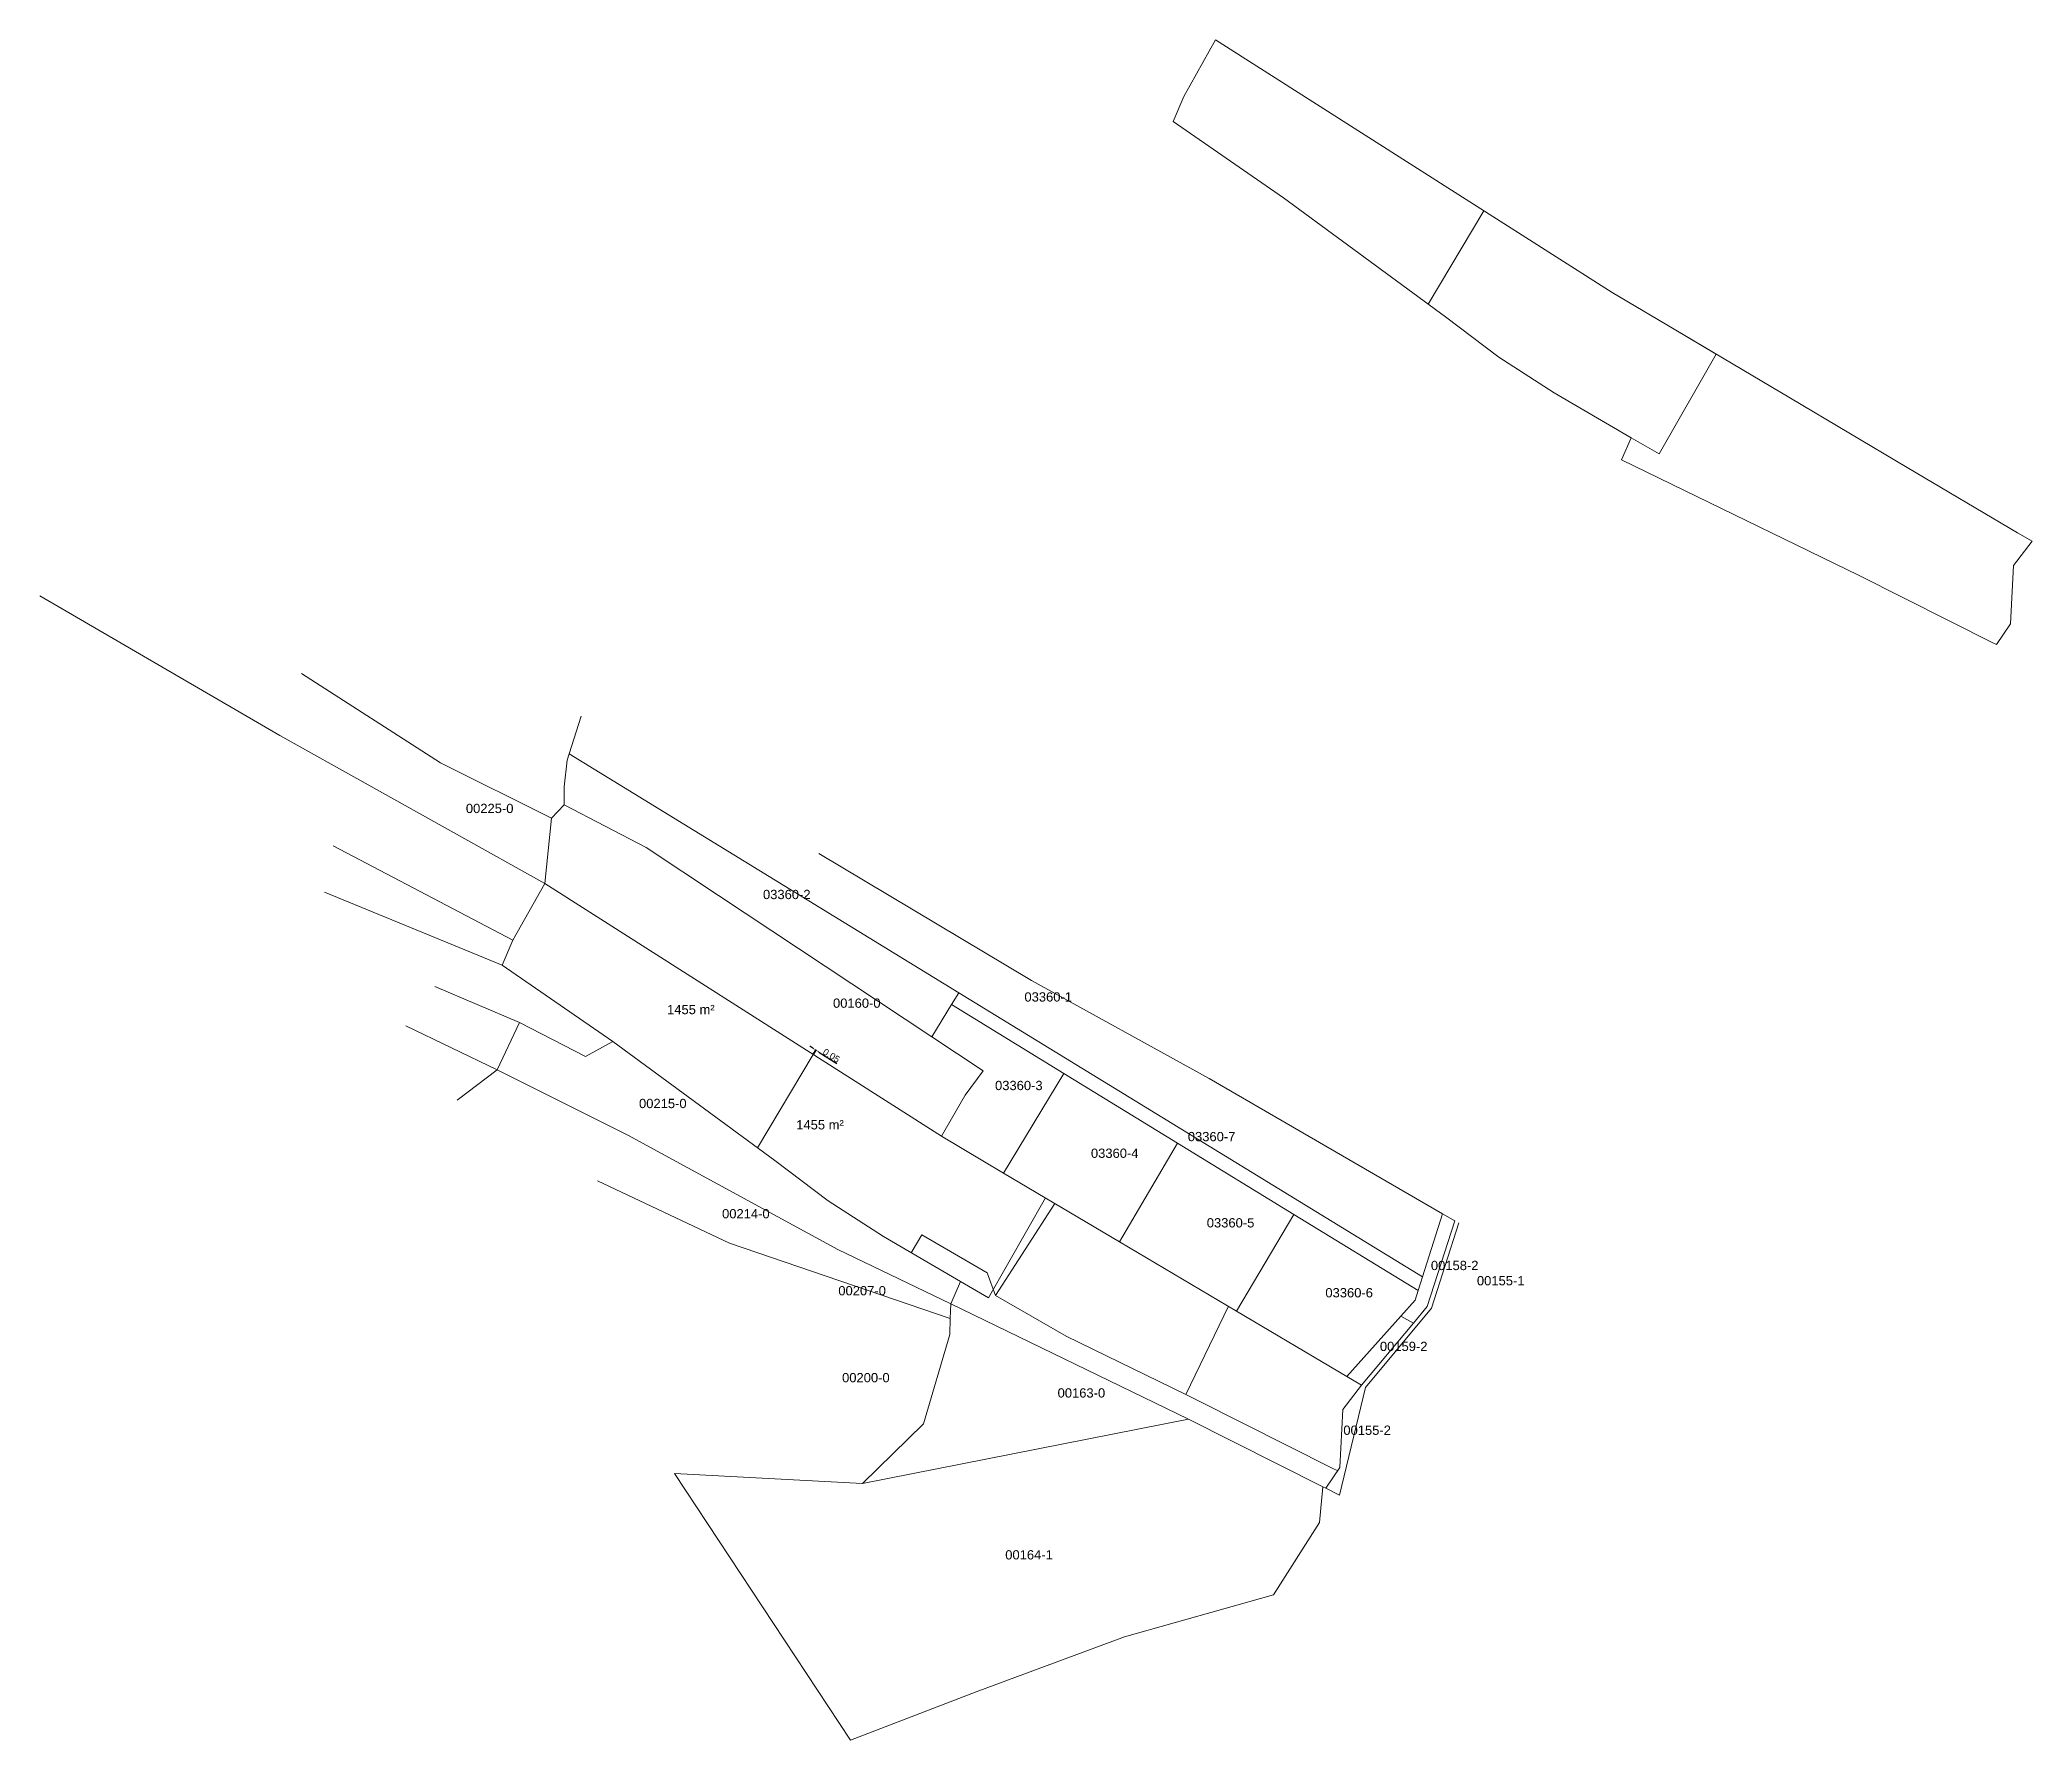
# Model space of a CAD drawing. Header units: metres. Extents: x 7512801 to 7513230, y 4688234 to 4688601.
import ezdxf

# ---------------------------------------------------------------- set-up
doc = ezdxf.new("R2010")
doc.units = ezdxf.units.M
doc.header["$PDMODE"] = 32
doc.header["$PDSIZE"] = 0.75
for name, color, linetype, lineweight in [('mungese parc', 7, 'Continuous', 0), ('Ndarjet', 1, 'Continuous', 0), ('Nr-Kojshi', 251, 'Continuous', 0), ('Nr-Ri', 1, 'Continuous', 0), ('Parc-Kojshi', 251, 'Continuous', 0)]:
    doc.layers.add(name, color=color, linetype=linetype, lineweight=lineweight)
doc.styles.get("Standard").update_dxf_attribs({"font": 'arial.ttf'})
doc.dimstyles.get("Standard").update_dxf_attribs({"dimtxt": 1.9, "dimasz": 1, "dimexe": 0.18, "dimexo": 0.0625, "dimgap": 0.09, "dimtad": 1, "dimzin": 0, "dimdsep": 46, "dimtxsty": 'Standard', "dimcen": 0, "dimadec": 0, "dimazin": 0, "dimtfac": 1, "dimtofl": 0, "dimtmove": 0, "dimatfit": 3, "dimfxl": 1, "dimtolj": 1, "dimtzin": 0, "dimarcsym": 0})

# ---------------------------------------------------------------- blocks, each defined once
blk = doc.blocks.new('*D70')
at = {"layer": 'Defpoints', "color": 0, "transparency": 16777216}
for p in [(7512967.63, 4688382.17, 599.68), (7512967.67, 4688382.14, 599.68), (7512968.28, 4688383.09)]:
    blk.add_point(p, dxfattribs=at)
at = {"layer": 'Ndarjet', "color": 0, "lineweight": -2, "transparency": 16777216}
for p, q in [((7512967.6, 4688383.52), (7512966.97, 4688383.92)), ((7512967.65, 4688382.21), (7512968.31, 4688383.23)), ((7512967.7, 4688382.18), (7512968.35, 4688383.2)), ((7512968.91, 4688382.68), (7512972.79, 4688380.22))]:
    blk.add_line(p, q, dxfattribs=at)
at = {"layer": 'Ndarjet', "color": 0, "transparency": 16777216}
for points in [[(7512967.67, 4688383.62), (7512967.53, 4688383.41), (7512968.23, 4688383.12)], [(7512968.98, 4688382.79), (7512968.84, 4688382.58), (7512968.28, 4688383.09)]]:
    blk.add_solid(points, dxfattribs=at)
at = {"layer": 'Ndarjet', "color": 0, "transparency": 16777216, "insert": (7512971.59, 4688381.92), "char_height": 1.425, "attachment_point": 5, "rotation": 327.5095}
blk.add_mtext('\\A1;0.05', dxfattribs=at)

msp = doc.modelspace()

# ---------------------------------------------------------------- linework, layer by layer
at = {"layer": 'mungese parc', "color": 0, "flags": 128}
for points in [[(7513139.83, 4688546.322), (7513153.201, 4688538.401), (7513178.207, 4688523.587), (7513203.41, 4688508.656), (7513227.17, 4688494.58), (7513230.309, 4688492.721), (7513226.312, 4688487.49), (7513225.678, 4688474.932), (7513222.648, 4688470.492), (7513222.006, 4688470.815), (7513193.046, 4688485.381), (7513141.806, 4688510.246), (7513143.939, 4688515.039), (7513127.3, 4688524.714), (7513115.41, 4688532.384), (7513103.9, 4688541.084), (7513068.981, 4688566.724), (7513045.192, 4688583.205), (7513047.492, 4688588.564), (7513054.342, 4688600.764)], [(7512995.317, 4688364.535), (7513008.688, 4688356.614), (7513033.694, 4688341.8), (7513058.897, 4688326.869), (7513082.657, 4688312.793), (7513085.796, 4688310.934), (7513081.799, 4688305.703), (7513081.165, 4688293.145), (7513078.135, 4688288.705), (7513077.493, 4688289.028), (7513048.533, 4688303.594), (7512997.293, 4688328.459), (7512999.426, 4688333.252), (7512982.787, 4688342.927), (7512970.897, 4688350.597), (7512959.387, 4688359.297), (7512924.468, 4688384.937), (7512900.679, 4688401.418), (7512902.979, 4688406.777), (7512909.829, 4688418.977)]]:
    msp.add_lwpolyline(points, close=True, dxfattribs=at)
at = {"layer": 'Ndarjet', "color": 4, "flags": 128}
msp.add_lwpolyline([(7513139.83, 4688546.322), (7513054.342, 4688600.764), (7513047.492, 4688588.564), (7513045.192, 4688583.205), (7513068.981, 4688566.724), (7513103.9, 4688541.084), (7513115.41, 4688532.384), (7513127.3, 4688524.714), (7513143.939, 4688515.039), (7513149.957, 4688511.54), (7513162.235, 4688533.05), (7513153.201, 4688538.401)], close=True, dxfattribs=at)
at = {"layer": 'Ndarjet', "color": 4, "elevation": 599.681, "flags": 128}
for points in [[(7513100.197, 4688543.804), (7513112.186, 4688563.927)], [(7512955.683, 4688362.016), (7512967.673, 4688382.14)]]:
    msp.add_lwpolyline(points, dxfattribs=at)
at = {"layer": 'Ndarjet', "color": 5, "flags": 128}
for points in [[(7513143.939, 4688515.039), (7513149.957, 4688511.54), (7513162.235, 4688533.05)], [(7512999.426, 4688333.252), (7513005.444, 4688329.753), (7513017.722, 4688351.262)]]:
    msp.add_lwpolyline(points, dxfattribs=at)
at = {"layer": 'Ndarjet', "color": 5, "elevation": 599.681, "flags": 128}
msp.add_lwpolyline([(7512955.641, 4688362.047), (7512967.629, 4688382.168)], dxfattribs=at)
at = {"layer": 'Ndarjet', "flags": 128}
for points, elevation in [([(7513019.741, 4688350.066), (7513006.977, 4688330.231)], 599.464), ([(7512988.757, 4688339.456), (7512991.061, 4688343.322)], 599.681), ([(7513047.973, 4688308.874), (7513057.146, 4688327.915)], 598.998)]:
    msp.add_lwpolyline(points, dxfattribs=dict(at, elevation=elevation))
msp.add_lwpolyline([(7513080.694, 4688292.455), (7513079.515, 4688293.048), (7513050.526, 4688307.629), (7513047.973, 4688308.874), (7513022.198, 4688321.453), (7513006.977, 4688330.231), (7513005.179, 4688335.112), (7512991.061, 4688343.322)], dxfattribs=at)
at = {"layer": 'Parc-Kojshi'}
for points in [[(7512801.031, 4688481.008), (7512852.72, 4688450.877)], [(7512857.391, 4688464.247), (7512887.37, 4688444.996)], [(7512915.049, 4688446.91), (7512917.651, 4688455.055)], [(7512852.72, 4688450.877), (7512909.829, 4688418.977)], [(7512887.37, 4688444.996), (7512911.28, 4688433.096)], [(7512914.022, 4688439.856), (7512914.617, 4688445.559)], [(7512914.617, 4688445.559), (7512915.049, 4688446.91)], [(7512915.049, 4688446.91), (7512999.048, 4688395.454)], [(7512913.985, 4688435.957), (7512914.022, 4688439.856)], [(7512911.28, 4688433.096), (7512913.985, 4688435.957)], [(7512931.68, 4688426.725), (7512913.985, 4688435.957)], [(7512909.829, 4688418.977), (7512911.28, 4688433.096)], [(7512864.249, 4688427.118), (7512902.979, 4688406.777)], [(7512947.239, 4688416.405), (7512931.68, 4688426.725)], [(7512968.887, 4688425.437), (7513014.687, 4688398.111)], [(7512862.329, 4688417.139), (7512900.679, 4688401.418)], [(7512993.218, 4688385.98), (7512947.239, 4688416.405)], [(7512886.108, 4688396.829), (7512904.398, 4688389.028)], [(7513014.687, 4688398.111), (7513052.978, 4688377.022)], [(7512997.481, 4688392.896), (7512993.218, 4688385.98)], [(7512997.481, 4688392.896), (7512999.048, 4688395.454)], [(7513021.698, 4688378.064), (7512997.481, 4688392.896)], [(7512999.048, 4688395.454), (7513098.956, 4688334.252)], [(7512879.868, 4688388.349), (7512899.598, 4688378.849)], [(7512899.598, 4688378.849), (7512904.398, 4688389.028)], [(7512904.398, 4688389.028), (7512918.588, 4688381.738)], [(7512918.588, 4688381.738), (7512924.468, 4688384.937)], [(7513004.258, 4688378.674), (7512993.218, 4688385.98)], [(7512890.937, 4688372.299), (7512899.598, 4688378.849)], [(7512899.598, 4688378.849), (7512927.697, 4688364.788)], [(7513000.384, 4688373.427), (7513004.258, 4688378.674)], [(7513021.698, 4688378.064), (7513008.688, 4688356.614)], [(7513046.142, 4688363.089), (7513021.698, 4688378.064)], [(7513052.978, 4688377.022), (7513103.258, 4688347.821)], [(7512995.317, 4688364.535), (7513000.384, 4688373.427)], [(7512927.697, 4688364.788), (7512972.936, 4688340.137)], [(7513046.142, 4688363.089), (7513033.694, 4688341.8)], [(7513071.255, 4688347.704), (7513046.142, 4688363.089)], [(7512921.157, 4688354.969), (7512949.646, 4688341.488)], [(7513071.255, 4688347.704), (7513058.897, 4688326.869)], [(7513098.022, 4688331.306), (7513071.255, 4688347.704)], [(7513098.956, 4688334.252), (7513103.258, 4688347.821)], [(7513105.883, 4688346.297), (7513099.956, 4688327.873)], [(7513100.88, 4688327.48), (7513106.793, 4688345.891)], [(7513103.258, 4688347.821), (7513105.883, 4688346.297)], [(7512949.646, 4688341.488), (7512997.196, 4688325.307)], [(7512972.936, 4688340.137), (7512997.293, 4688328.459)], [(7513098.022, 4688331.306), (7513098.956, 4688334.252)], [(7512997.196, 4688325.307), (7512997.293, 4688328.459)], [(7513094.271, 4688325.8), (7513097.367, 4688329.24)], [(7513099.956, 4688327.873), (7513096.986, 4688324.303)], [(7513097.367, 4688329.24), (7513098.022, 4688331.306)], [(7512997.196, 4688325.307), (7512997.127, 4688321.84)], [(7513082.657, 4688312.793), (7513094.271, 4688325.8)], [(7513096.986, 4688324.303), (7513085.796, 4688310.934)], [(7513086.651, 4688310.404), (7513100.88, 4688327.48)], [(7513094.271, 4688325.8), (7513096.986, 4688324.303)], [(7512997.127, 4688321.84), (7512991.465, 4688302.568)], [(7513081.075, 4688287.251), (7513086.651, 4688310.404)], [(7512978.314, 4688289.716), (7513048.533, 4688303.594)], [(7512991.465, 4688302.568), (7512978.314, 4688289.716)], [(7512937.755, 4688291.921), (7512978.314, 4688289.716)], [(7512975.718, 4688234.437), (7512937.755, 4688291.921)], [(7513076.78, 4688281.341), (7513077.493, 4688289.028)], [(7513077.493, 4688289.028), (7513078.135, 4688288.705)], [(7513078.135, 4688288.705), (7513081.075, 4688287.251)], [(7513066.85, 4688265.71), (7513076.78, 4688281.341)], [(7513034.704, 4688256.699), (7513066.85, 4688265.71)], [(7513002.753, 4688244.845), (7513034.704, 4688256.699)], [(7512975.718, 4688234.437), (7513002.753, 4688244.845)]]:
    msp.add_lwpolyline(points, dxfattribs=at)

# ---------------------------------------------------------------- texts
at = {"layer": 'Nr-Kojshi'}
for s, p in [('00225-0', (7512892.827, 4688434.175)), ('03360-2', (7512956.844, 4688415.635)), ('00160-0', (7512971.928, 4688392.225)), ('03360-1', (7513013.177, 4688393.562)), ('03360-3', (7513006.844, 4688374.484)), ('00215-0', (7512930.137, 4688370.608)), ('03360-7', (7513048.381, 4688363.473)), ('03360-4', (7513027.505, 4688359.888)), ('00214-0', (7512948.027, 4688346.858)), ('03360-5', (7513052.465, 4688344.897)), ('00158-2', (7513100.758, 4688335.708)), ('00207-0', (7512973.076, 4688330.268)), ('00155-1', (7513110.675, 4688332.424)), ('03360-6', (7513078.019, 4688329.83)), ('00159-2', (7513089.769, 4688318.272)), ('00200-0', (7512973.885, 4688311.539)), ('00163-0', (7513020.325, 4688308.247)), ('00155-2', (7513081.892, 4688300.21)), ('00164-1', (7513009.044, 4688273.365))]:
    msp.add_text(s, height=2, dxfattribs=at).set_placement(p)
at = {"layer": 'Nr-Ri'}
for p in [(7512936.179, 4688390.845), (7512964.006, 4688366.017)]:
    msp.add_text('1455 m²', height=2, dxfattribs=at).set_placement(p)

# ---------------------------------------------------------------- dimensions: what is measured, and where the dimension line sits
at = {"layer": 'Ndarjet', "color": 4}
dim = msp.add_aligned_dim(p1=(7512967.629, 4688382.168, 599.681), p2=(7512967.673, 4688382.14, 599.681), distance=1.124, dimstyle='Standard', override={"dimscale": 0.75}, dxfattribs=at)
dim.commit()
dim.dimension.update_dxf_attribs({"geometry": '*D70', "text_midpoint": (7512971.592, 4688381.919)})

doc.saveas('drawing.dxf')
